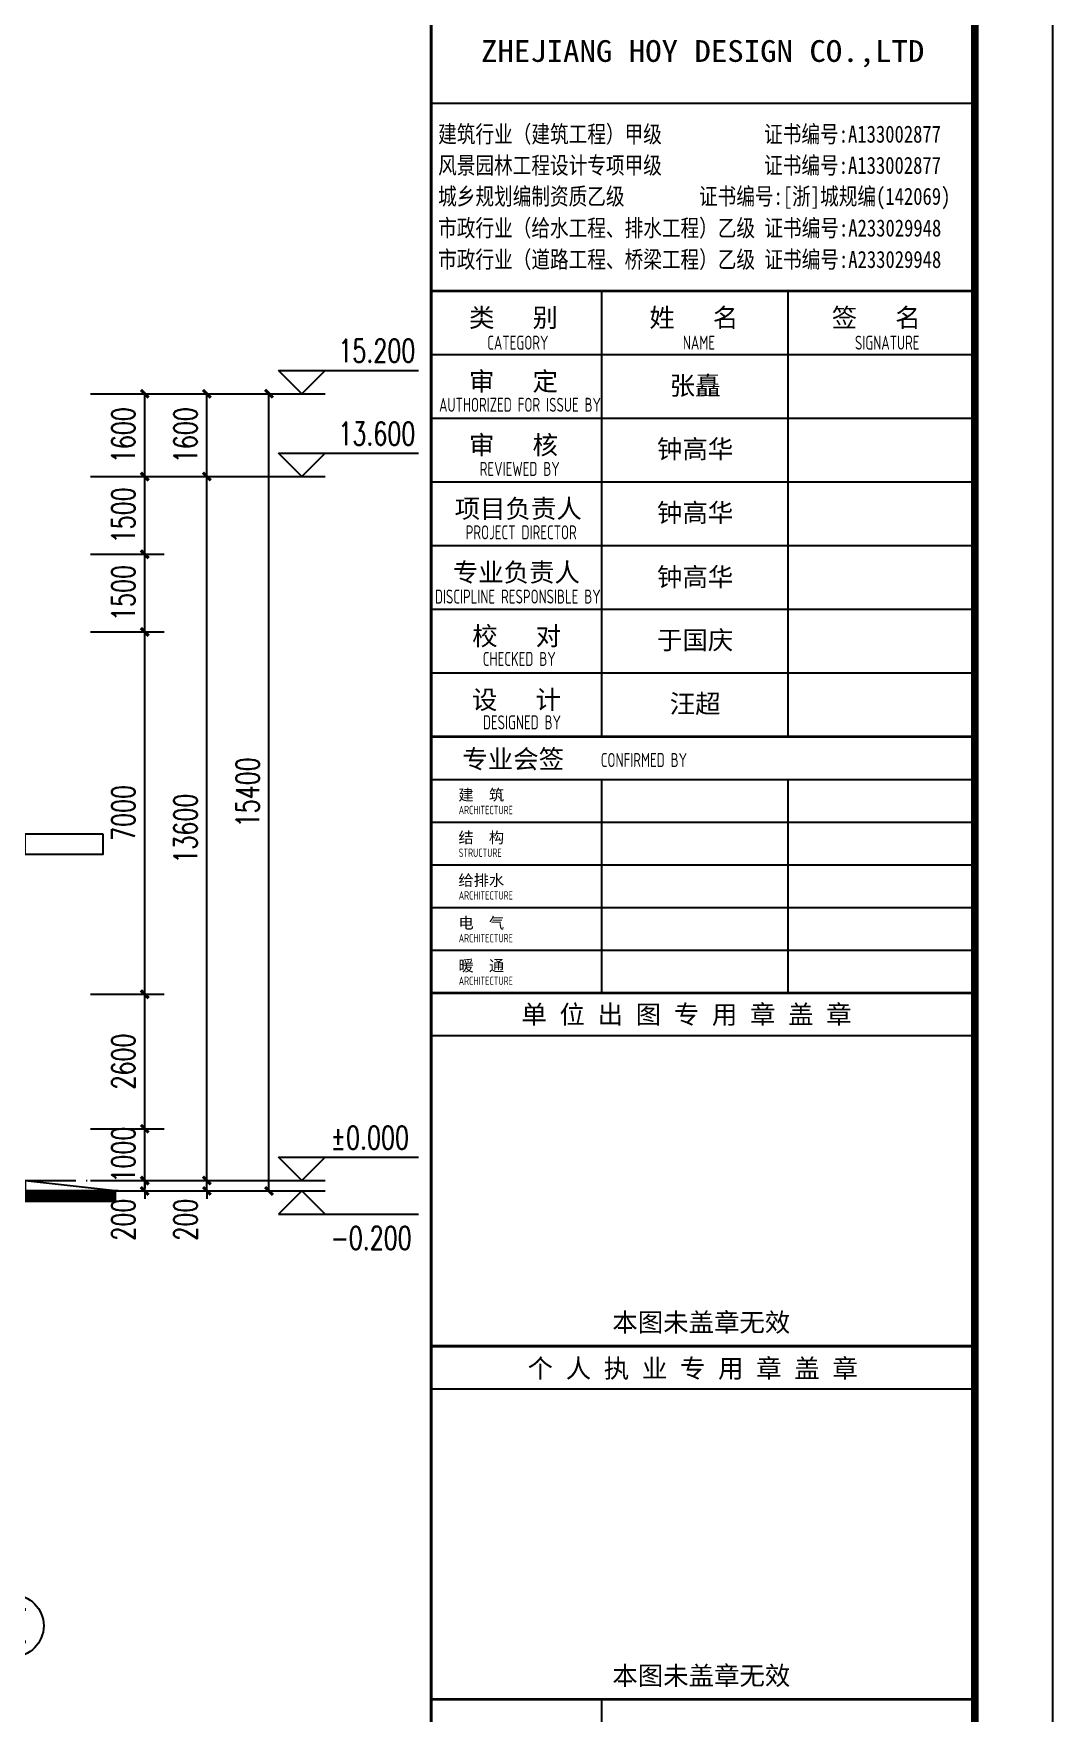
# Model space of a CAD drawing. Extents: x 1900113 to 2270874, y 17288394 to 17931430.
# Drawn here: x 2251197 to 2270874, y 17371349 to 17403800 of the extents above; entities that cross this region are included whole.
import ezdxf
from ezdxf.enums import TextEntityAlignment as Align

# ---------------------------------------------------------------- set-up
doc = ezdxf.new("R2010")
doc.units = 0
doc.header["$LTSCALE"] = 1000
doc.header["$MEASUREMENT"] = 0
doc.linetypes.add('DOTE', pattern=[2.42, 2, -0.2, 0.02, -0.2])
doc.layers.get('Defpoints').update_dxf_attribs({"color": 250})
for name, color, linetype in [('0 - 立面线', 7, 'Continuous'), ('AXIS_TEXT', 7, 'Continuous'), ('AXIS_外部', 171, 'Continuous'), ('DOTE', 1, 'DOTE'), ('PUB_DIM', 161, 'Continuous'), ('PUB_TEXT', 7, 'Continuous'), ('PUB_TITLE', 4, 'Continuous'), ('TK', 4, 'Continuous')]:
    doc.layers.add(name, color=color, linetype=linetype)
doc.styles.add('-宋体', font='', dxfattribs={"width": 0.8})
doc.styles.add('_TCH_AXIS', font='COMPLEX', dxfattribs={"bigfont": 'GBCBIG'})
doc.styles.add('_TCH_DIM', font='SIMPLEX', dxfattribs={"bigfont": 'GBCBIG'})
doc.styles.add('_TCH_DIM_T3', font='SIMPLEX', dxfattribs={"width": 0.705882, "bigfont": 'GBCBIG'})
doc.styles.add('COMPLEX', font='COMPLEX')
doc.styles.add('TSSD_REIN', font='tssdeng.shx', dxfattribs={"width": 0.7, "bigfont": 'tssdchn.shx'})
doc.styles.add('图签宋体', font='', dxfattribs={"height": 300})
doc.styles.add('图签黑体', font='simhei.ttf', dxfattribs={"height": 550})
doc.styles.get('-宋体').set_extended_font_data('SimSun')
doc.styles.get('图签宋体').set_extended_font_data('NSimSun')
doc.dimstyles.new('_TCH_ARCH&&150', dxfattribs={"dimtxt": 446.25, "dimasz": 150, "dimexe": 375, "dimexo": 450, "dimgap": 189.375, "dimtad": 1, "dimdec": 0, "dimzin": 0, "dimdsep": 46, "dimtxsty": '_TCH_DIM_T3', "dimblk": 'ARCHTICK', "dimcen": 0.09, "dimclrt": 7, "dimazin": 2, "dimtfac": 1, "dimtdec": 0, "dimtix": 1, "dimtmove": 2, "dimatfit": 3, "dimfxl": 0, "dimtolj": 1, "dimtzin": 0, "dimarcsym": 0})

# ---------------------------------------------------------------- blocks, each defined once
blk = doc.blocks.new('GeYuanFrame_10511414', base_point=(18.76, 4.34))
at = {"layer": 'PUB_TITLE'}
for points in [[(554.76, 235.14), (554.76, 292.54)], [(578.76, 235.14), (578.76, 292.54)], [(554.76, 202.14), (554.76, 229.64)], [(578.76, 202.14), (578.76, 229.64)], [(554.76, 14.34), (554.76, 111.14)]]:
    blk.add_lwpolyline(points, dxfattribs=at)
at = {"layer": 'TK'}
for p, q in [((532.76, 316.74), (602.76, 316.74)), ((532.76, 284.34), (602.76, 284.34)), ((532.76, 276.14), (602.76, 276.14)), ((532.76, 267.94), (602.76, 267.94)), ((532.76, 259.74), (602.76, 259.74)), ((532.76, 251.54), (602.76, 251.54)), ((532.76, 243.34), (602.76, 243.34)), ((532.76, 235.14), (602.76, 235.14)), ((532.76, 235.14), (602.76, 235.14))]:
    blk.add_line(p, q, dxfattribs=at)
for points in [[(18.76, 424.34), (612.76, 424.34), (612.76, 4.34), (18.76, 4.34), (18.76, 424.34)], [(532.76, 292.54), (602.76, 292.54)], [(532.76, 235.14), (602.76, 235.14)], [(532.76, 229.64), (602.76, 229.64)], [(532.76, 224.14), (602.76, 224.14)], [(532.76, 218.64), (602.76, 218.64)], [(532.76, 213.14), (602.76, 213.14)], [(532.76, 207.64), (602.76, 207.64)], [(532.76, 202.14), (602.76, 202.14)], [(532.76, 196.64), (602.76, 196.64)], [(532.76, 151.14), (602.76, 151.14)]]:
    blk.add_lwpolyline(points, dxfattribs=at)
at = {"layer": 'TK', "const_width": 1}
blk.add_lwpolyline([(602.76, 414.34), (43.76, 414.34), (43.76, 14.34), (602.76, 14.34)], close=True, dxfattribs=at)
at = {"layer": 'TK'}
for points, const_width in [([(532.76, 414.34), (532.76, 14.34)], 0.4), ([(532.76, 292.54), (602.76, 292.54)], 0.35), ([(532.76, 292.54), (602.76, 292.54)], 0.35), ([(532.76, 235.14), (602.76, 235.14)], 0.35), ([(532.76, 202.14), (602.76, 202.14)], 0.35), ([(532.76, 156.64), (602.76, 156.64)], 0.35), ([(532.76, 111.14), (602.76, 111.14)], 0.35)]:
    blk.add_lwpolyline(points, dxfattribs=dict(at, const_width=const_width))
at = {"layer": 'TK', "style": '图签黑体', "width": 1.11}
blk.add_text('ZHEJIANG HOY DESIGN CO.,LTD', height=2.8, dxfattribs=at).set_placement((567.73, 323.1), align=Align.MIDDLE)
at = {"layer": 'TK'}
for s, height, style, width, p in [('建筑行业（建筑工程）甲级           证书编号:A133002877', 2.2, '-宋体', 0.8, (533.67, 311.64)), ('风景园林工程设计专项甲级           证书编号:A133002877', 2.2, '-宋体', 0.8, (533.67, 307.62)), ('城乡规划编制资质乙级        证书编号:[浙]城规编(142069)', 2.2, '-宋体', 0.8, (533.67, 303.63)), ('市政行业（给水工程、排水工程）乙级 证书编号:A233029948', 2.2, '-宋体', 0.8, (533.67, 299.55)), ('市政行业（道路工程、桥梁工程）乙级 证书编号:A233029948', 2.2, '-宋体', 0.8, (533.67, 295.5)), ('CATEGORY', 1.8, 'TSSD_REIN', 0.7, (539.99, 284.98)), ('NAME', 1.8, 'TSSD_REIN', 0.7, (565.18, 284.98)), ('SIGNATURE', 1.8, 'TSSD_REIN', 0.7, (587.34, 284.98)), ('AUTHORIZED FOR ISSUE BY', 1.8, 'TSSD_REIN', 0.7, (533.79, 276.98)), ('REVIEWED BY', 1.8, 'TSSD_REIN', 0.7, (539.03, 268.72)), ('PROJECT DIRECTOR', 1.8, 'TSSD_REIN', 0.7, (537.22, 260.55)), ('DISCIPLINE RESPONSIBLE BY', 1.8, 'TSSD_REIN', 0.7, (533.25, 252.28)), ('CHECKED BY', 1.8, 'TSSD_REIN', 0.7, (539.42, 244.25)), ('DESIGNED BY', 1.8, 'TSSD_REIN', 0.7, (539.43, 236.08)), ('CONFIRMED BY', 1.8, 'TSSD_REIN', 0.7, (554.61, 231.23)), ('ARCHITECTURE', 1.08, 'TSSD_REIN', 0.7, (536.32, 225.15)), ('STRUCTURE', 1.08, 'TSSD_REIN', 0.7, (536.32, 219.65)), ('ARCHITECTURE', 1.08, 'TSSD_REIN', 0.7, (536.32, 214.15)), ('ARCHITECTURE', 1.08, 'TSSD_REIN', 0.7, (536.32, 208.65)), ('ARCHITECTURE', 1.08, 'TSSD_REIN', 0.7, (536.32, 203.15))]:
    blk.add_text(s, height=height, dxfattribs=dict(at, style=style, width=width)).set_placement(p)
at = {"layer": 'TK', "style": '图签宋体'}
for s, height, p in [('类   别', 2.4, (537.65, 287.9)), ('姓   名', 2.4, (560.87, 287.9)), ('签   名', 2.4, (584.35, 287.9)), ('审   定', 2.4, (537.65, 279.7)), ('审   核', 2.4, (537.65, 271.5)), ('项目负责人', 2.4, (535.8, 263.3)), ('专业负责人', 2.4, (535.56, 255.1)), ('校   对', 2.4, (538.06, 246.9)), ('设   计', 2.4, (538.03, 238.7)), ('专业会签', 2.4, (536.79, 231.05)), ('建  筑', 1.44, (536.28, 226.92)), ('结  构', 1.44, (536.28, 221.42)), ('给排水', 1.44, (536.28, 215.92)), ('电  气', 1.44, (536.28, 210.42)), ('暖  通', 1.44, (536.28, 204.92)), ('单 位 出 图 专 用 章 盖 章', 2.4, (544.39, 198.16)), ('本图未盖章无效', 2.4, (556.1, 158.51)), ('个 人 执 业 专 用 章 盖 章', 2.4, (545.19, 152.58)), ('本图未盖章无效', 2.4, (556.1, 113.01))]:
    blk.add_text(s, height=height, dxfattribs=at).set_placement(p)
at = {"layer": 'TK', "char_height": 2.4, "width": 24, "attachment_point": 5, "style": '图签宋体'}
for s, insert in [('张矗', (566.76, 280.21)), ('钟高华', (566.76, 272.04)), ('钟高华', (566.76, 263.84)), ('钟高华', (566.76, 255.57)), ('于国庆', (566.76, 247.44)), ('汪超', (566.76, 239.24))]:
    blk.add_mtext(s, dxfattribs=dict(at, insert=insert))
blk = doc.blocks.new('_ArchTick')
at = {"color": 0, "linetype": 'ByBlock', "const_width": 0.4}
blk.add_lwpolyline([(-0.5, -0.5), (0.5, 0.5)], dxfattribs=at)
blk = doc.blocks.new('*D149')
at = {"layer": 'Defpoints', "color": 0}
for p in [(2251843, 17381642), (2253343, 17381642), (2251843, 17381442)]:
    blk.add_point(p, dxfattribs=at)
at = {"layer": 'PUB_DIM', "color": 0, "lineweight": -2}
for p, q in [((2252293, 17381642), (2253718, 17381642)), ((2253343, 17381642), (2253343, 17381792)), ((2253343, 17381442), (2253343, 17381642)), ((2252293, 17381442), (2253718, 17381442)), ((2253343, 17381442), (2253343, 17381292))]:
    blk.add_line(p, q, dxfattribs=at)
at = {"layer": 'PUB_DIM', "color": 0, "lineweight": -2, "xscale": 150, "yscale": 150, "zscale": 150}
for p, rotation in [((2253343, 17381642), 270), ((2253343, 17381442), 90)]:
    blk.add_blockref('_ArchTick', p, dxfattribs=dict(at, rotation=rotation))
at = {"layer": 'PUB_DIM', "color": 7, "insert": (2252930, 17380887), "char_height": 446.2, "attachment_point": 5, "rotation": 90, "style": '_TCH_DIM_T3'}
blk.add_mtext('\\A1;200', dxfattribs=at)
blk = doc.blocks.new('*D150')
at = {"layer": 'Defpoints', "color": 0}
for p in [(2251843, 17382642), (2253343, 17382642), (2251843, 17381642)]:
    blk.add_point(p, dxfattribs=at)
at = {"layer": 'PUB_DIM', "color": 0, "lineweight": -2}
for p, q in [((2252293, 17382642), (2253718, 17382642)), ((2253343, 17382642), (2253343, 17382792)), ((2253343, 17381642), (2253343, 17382642)), ((2252293, 17381642), (2253718, 17381642)), ((2253343, 17381642), (2253343, 17381492))]:
    blk.add_line(p, q, dxfattribs=at)
at = {"layer": 'PUB_DIM', "color": 0, "lineweight": -2, "xscale": 150, "yscale": 150, "zscale": 150}
for p, rotation in [((2253343, 17382642), 270), ((2253343, 17381642), 90)]:
    blk.add_blockref('_ArchTick', p, dxfattribs=dict(at, rotation=rotation))
at = {"layer": 'PUB_DIM', "color": 7, "insert": (2252930, 17382142), "char_height": 446.2, "attachment_point": 5, "rotation": 90, "style": '_TCH_DIM_T3'}
blk.add_mtext('\\A1;1000', dxfattribs=at)
blk = doc.blocks.new('*D151')
at = {"layer": 'Defpoints', "color": 0}
for p in [(2251843, 17385242), (2253343, 17385242), (2251843, 17382642)]:
    blk.add_point(p, dxfattribs=at)
at = {"layer": 'PUB_DIM', "color": 0, "lineweight": -2}
for p, q in [((2252293, 17385242), (2253718, 17385242)), ((2253343, 17382642), (2253343, 17385242)), ((2252293, 17382642), (2253718, 17382642))]:
    blk.add_line(p, q, dxfattribs=at)
at = {"layer": 'PUB_DIM', "color": 0, "lineweight": -2, "xscale": 150, "yscale": 150, "zscale": 150}
for p, rotation in [((2253343, 17385242), 90), ((2253343, 17382642), 270)]:
    blk.add_blockref('_ArchTick', p, dxfattribs=dict(at, rotation=rotation))
at = {"layer": 'PUB_DIM', "color": 7, "insert": (2252930, 17383942), "char_height": 446.2, "attachment_point": 5, "rotation": 90, "style": '_TCH_DIM_T3'}
blk.add_mtext('\\A1;2600', dxfattribs=at)
blk = doc.blocks.new('*D152')
at = {"layer": 'Defpoints', "color": 0}
for p in [(2251843, 17392242), (2253343, 17392242), (2251843, 17385242)]:
    blk.add_point(p, dxfattribs=at)
at = {"layer": 'PUB_DIM', "color": 0, "lineweight": -2}
for p, q in [((2252293, 17392242), (2253718, 17392242)), ((2253343, 17385242), (2253343, 17392242)), ((2252293, 17385242), (2253718, 17385242))]:
    blk.add_line(p, q, dxfattribs=at)
at = {"layer": 'PUB_DIM', "color": 0, "lineweight": -2, "xscale": 150, "yscale": 150, "zscale": 150}
for p, rotation in [((2253343, 17392242), 90), ((2253343, 17385242), 270)]:
    blk.add_blockref('_ArchTick', p, dxfattribs=dict(at, rotation=rotation))
at = {"layer": 'PUB_DIM', "color": 7, "insert": (2252930, 17388742), "char_height": 446.2, "attachment_point": 5, "rotation": 90, "style": '_TCH_DIM_T3'}
blk.add_mtext('\\A1;7000', dxfattribs=at)
blk = doc.blocks.new('*D153')
at = {"layer": 'Defpoints', "color": 0}
for p in [(2251843, 17393742), (2253343, 17393742), (2251843, 17392242)]:
    blk.add_point(p, dxfattribs=at)
at = {"layer": 'PUB_DIM', "color": 0, "lineweight": -2}
for p, q in [((2252293, 17393742), (2253718, 17393742)), ((2253343, 17392242), (2253343, 17393742)), ((2252293, 17392242), (2253718, 17392242))]:
    blk.add_line(p, q, dxfattribs=at)
at = {"layer": 'PUB_DIM', "color": 0, "lineweight": -2, "xscale": 150, "yscale": 150, "zscale": 150}
for p, rotation in [((2253343, 17393742), 90), ((2253343, 17392242), 270)]:
    blk.add_blockref('_ArchTick', p, dxfattribs=dict(at, rotation=rotation))
at = {"layer": 'PUB_DIM', "color": 7, "insert": (2252930, 17392992), "char_height": 446.2, "attachment_point": 5, "rotation": 90, "style": '_TCH_DIM_T3'}
blk.add_mtext('\\A1;1500', dxfattribs=at)
blk = doc.blocks.new('*D154')
at = {"layer": 'Defpoints', "color": 0}
for p in [(2251843, 17395242), (2253343, 17395242), (2251843, 17393742)]:
    blk.add_point(p, dxfattribs=at)
at = {"layer": 'PUB_DIM', "color": 0, "lineweight": -2}
for p, q in [((2252293, 17395242), (2253718, 17395242)), ((2253343, 17393742), (2253343, 17395242)), ((2252293, 17393742), (2253718, 17393742))]:
    blk.add_line(p, q, dxfattribs=at)
at = {"layer": 'PUB_DIM', "color": 0, "lineweight": -2, "xscale": 150, "yscale": 150, "zscale": 150}
for p, rotation in [((2253343, 17395242), 90), ((2253343, 17393742), 270)]:
    blk.add_blockref('_ArchTick', p, dxfattribs=dict(at, rotation=rotation))
at = {"layer": 'PUB_DIM', "color": 7, "insert": (2252930, 17394492), "char_height": 446.2, "attachment_point": 5, "rotation": 90, "style": '_TCH_DIM_T3'}
blk.add_mtext('\\A1;1500', dxfattribs=at)
blk = doc.blocks.new('*D155')
at = {"layer": 'Defpoints', "color": 0}
for p in [(2251843, 17396842), (2253343, 17396842), (2251843, 17395242)]:
    blk.add_point(p, dxfattribs=at)
at = {"layer": 'PUB_DIM', "color": 0, "lineweight": -2}
for p, q in [((2252293, 17396842), (2253718, 17396842)), ((2253343, 17395242), (2253343, 17396842)), ((2252293, 17395242), (2253718, 17395242))]:
    blk.add_line(p, q, dxfattribs=at)
at = {"layer": 'PUB_DIM', "color": 0, "lineweight": -2, "xscale": 150, "yscale": 150, "zscale": 150}
for p, rotation in [((2253343, 17396842), 90), ((2253343, 17395242), 270)]:
    blk.add_blockref('_ArchTick', p, dxfattribs=dict(at, rotation=rotation))
at = {"layer": 'PUB_DIM', "color": 7, "insert": (2252930, 17396042), "char_height": 446.2, "attachment_point": 5, "rotation": 90, "style": '_TCH_DIM_T3'}
blk.add_mtext('\\A1;1600', dxfattribs=at)
blk = doc.blocks.new('*D156')
at = {"layer": 'Defpoints', "color": 0}
for p in [(2251843, 17396842), (2255743, 17396842), (2251843, 17381442)]:
    blk.add_point(p, dxfattribs=at)
at = {"layer": 'PUB_DIM', "color": 0, "lineweight": -2}
for p, q in [((2252293, 17396842), (2256118, 17396842)), ((2255743, 17381442), (2255743, 17396842)), ((2252293, 17381442), (2256118, 17381442))]:
    blk.add_line(p, q, dxfattribs=at)
at = {"layer": 'PUB_DIM', "color": 0, "lineweight": -2, "xscale": 150, "yscale": 150, "zscale": 150}
for p, rotation in [((2255743, 17396842), 90), ((2255743, 17381442), 270)]:
    blk.add_blockref('_ArchTick', p, dxfattribs=dict(at, rotation=rotation))
at = {"layer": 'PUB_DIM', "color": 7, "insert": (2255330, 17389142), "char_height": 446.2, "attachment_point": 5, "rotation": 90, "style": '_TCH_DIM_T3'}
blk.add_mtext('\\A1;15400', dxfattribs=at)
blk = doc.blocks.new('*D157')
at = {"layer": 'Defpoints', "color": 0}
for p in [(2251843, 17381642), (2254543, 17381642), (2251843, 17381442)]:
    blk.add_point(p, dxfattribs=at)
at = {"layer": 'PUB_DIM', "color": 0, "lineweight": -2}
for p, q in [((2252293, 17381642), (2254918, 17381642)), ((2254543, 17381642), (2254543, 17381792)), ((2254543, 17381442), (2254543, 17381642)), ((2252293, 17381442), (2254918, 17381442)), ((2254543, 17381442), (2254543, 17381292))]:
    blk.add_line(p, q, dxfattribs=at)
at = {"layer": 'PUB_DIM', "color": 0, "lineweight": -2, "xscale": 150, "yscale": 150, "zscale": 150}
for p, rotation in [((2254543, 17381642), 270), ((2254543, 17381442), 90)]:
    blk.add_blockref('_ArchTick', p, dxfattribs=dict(at, rotation=rotation))
at = {"layer": 'PUB_DIM', "color": 7, "insert": (2254130, 17380887), "char_height": 446.2, "attachment_point": 5, "rotation": 90, "style": '_TCH_DIM_T3'}
blk.add_mtext('\\A1;200', dxfattribs=at)
blk = doc.blocks.new('*D158')
at = {"layer": 'Defpoints', "color": 0}
for p in [(2251843, 17395242), (2254543, 17395242), (2251843, 17381642)]:
    blk.add_point(p, dxfattribs=at)
at = {"layer": 'PUB_DIM', "color": 0, "lineweight": -2}
for p, q in [((2252293, 17395242), (2254918, 17395242)), ((2254543, 17381642), (2254543, 17395242)), ((2252293, 17381642), (2254918, 17381642))]:
    blk.add_line(p, q, dxfattribs=at)
at = {"layer": 'PUB_DIM', "color": 0, "lineweight": -2, "xscale": 150, "yscale": 150, "zscale": 150}
for p, rotation in [((2254543, 17395242), 90), ((2254543, 17381642), 270)]:
    blk.add_blockref('_ArchTick', p, dxfattribs=dict(at, rotation=rotation))
at = {"layer": 'PUB_DIM', "color": 7, "insert": (2254130, 17388442), "char_height": 446.2, "attachment_point": 5, "rotation": 90, "style": '_TCH_DIM_T3'}
blk.add_mtext('\\A1;13600', dxfattribs=at)
blk = doc.blocks.new('*D159')
at = {"layer": 'Defpoints', "color": 0}
for p in [(2251843, 17396842), (2254543, 17396842), (2251843, 17395242)]:
    blk.add_point(p, dxfattribs=at)
at = {"layer": 'PUB_DIM', "color": 0, "lineweight": -2}
for p, q in [((2252293, 17396842), (2254918, 17396842)), ((2254543, 17395242), (2254543, 17396842)), ((2252293, 17395242), (2254918, 17395242))]:
    blk.add_line(p, q, dxfattribs=at)
at = {"layer": 'PUB_DIM', "color": 0, "lineweight": -2, "xscale": 150, "yscale": 150, "zscale": 150}
for p, rotation in [((2254543, 17396842), 90), ((2254543, 17395242), 270)]:
    blk.add_blockref('_ArchTick', p, dxfattribs=dict(at, rotation=rotation))
at = {"layer": 'PUB_DIM', "color": 7, "insert": (2254130, 17396042), "char_height": 446.2, "attachment_point": 5, "rotation": 90, "style": '_TCH_DIM_T3'}
blk.add_mtext('\\A1;1600', dxfattribs=at)
blk = doc.blocks.new('_AXISO')
blk.add_circle((0, 0), 0.5)
at = {"layer": 'AXIS_TEXT', "style": 'COMPLEX', "width": 1.041667}
blk.add_attdef('A', text='', height=0.56, dxfattribs=at).set_placement((-0.25, -0.28), (0.25, -0.28), align=Align.FIT)

msp = doc.modelspace()

# ---------------------------------------------------------------- linework, layer by layer
at = {"const_width": 200}
msp.add_lwpolyline([(2191954.8, 17381541.9), (2250932.5, 17381541.9), (2250932.5, 17381341.9), (2252792.5, 17381341.9)], dxfattribs=at)
for points in [[(2191954.8, 17381641.9), (2251032.5, 17381641.9), (2251032.5, 17381441.9), (2252792.5, 17381441.9)], [(2191954.8, 17381441.9), (2250832.5, 17381441.9), (2250832.5, 17381241.9), (2252792.5, 17381241.9)]]:
    msp.add_lwpolyline(points)
msp.add_lwpolyline([(2252832.5, 17381441.9), (2251032.5, 17381441.9), (2251032.5, 17381641.9)], close=True)
at = {"layer": '0 - 立面线'}
msp.add_lwpolyline([(2252532.5, 17388341.9), (2252532.5, 17387941.9), (2251032.5, 17387941.9), (2251032.5, 17388341.9)], close=True, dxfattribs=at)
at = {"layer": 'DOTE'}
msp.add_line((2191933.2, 17381641.9), (2255340, 17381641.9), dxfattribs=at)
at = {"layer": 'PUB_DIM'}
for p, q in [((2256378.9, 17396841.9), (2255928.9, 17397291.9)), ((2255928.9, 17397291.9), (2258628.9, 17397291.9)), ((2256378.9, 17396841.9), (2256828.9, 17397291.9)), ((2254917.5, 17396841.9), (2256828.9, 17396841.9)), ((2256378.9, 17395241.9), (2255928.9, 17395691.9)), ((2255928.9, 17395691.9), (2258628.9, 17395691.9)), ((2256378.9, 17395241.9), (2256828.9, 17395691.9)), ((2254917.5, 17395241.9), (2256828.9, 17395241.9)), ((2256378.9, 17381641.9), (2255928.9, 17382091.9)), ((2255928.9, 17382091.9), (2258628.9, 17382091.9)), ((2256378.9, 17381641.9), (2256828.9, 17382091.9)), ((2254917.5, 17381641.9), (2256828.9, 17381641.9)), ((2255328.9, 17381441.9), (2256828.9, 17381441.9)), ((2256378.9, 17381441.9), (2255928.9, 17380991.9)), ((2256378.9, 17381441.9), (2256828.9, 17380991.9)), ((2255928.9, 17380991.9), (2258628.9, 17380991.9))]:
    msp.add_line(p, q, dxfattribs=at)

# ---------------------------------------------------------------- block references
at = {"xscale": 150, "yscale": 150, "zscale": 150}
msp.add_blockref('GeYuanFrame_10511414', (2181773.5, 17355598), dxfattribs=at)
at = {"layer": 'AXIS_外部'}
ref = msp.add_blockref('_AXISO', (2250792.5, 17373041.9), dxfattribs=dict(at, xscale=1200, yscale=1200, zscale=1200))
ref.add_attrib('A', 'K', dxfattribs={"layer": 'AXIS_TEXT', "height": 622.9, "style": '_TCH_AXIS'}).set_placement((2250510.7, 17372730.4), (2251074.3, 17372730.4), align=Align.FIT)

# ---------------------------------------------------------------- texts
at = {"layer": 'PUB_TEXT', "style": '_TCH_DIM', "width": 0.705882}
for s, p in [('15.200', (2257083.9, 17397449.4)), ('13.600', (2257083.9, 17395849.4)), ('%%P0.000', (2256933.9, 17382249.4)), ('-0.200', (2256933.9, 17380309.4))]:
    msp.add_text(s, height=446.25, dxfattribs=at).set_placement(p)

# ---------------------------------------------------------------- dimensions: what is measured, and where the dimension line sits
at = {"layer": 'PUB_DIM'}
for p1, p2, distance, picture, middle in [((2251842.5, 17395241.9), (2251842.5, 17396841.9), -1500, '*D155', (2252930, 17396041.9)), ((2251842.5, 17381441.9), (2251842.5, 17396841.9), -3900, '*D156', (2255330, 17389141.9)), ((2251842.5, 17395241.9), (2251842.5, 17396841.9), -2700, '*D159', (2254130, 17396041.9)), ((2251842.5, 17393741.9), (2251842.5, 17395241.9), -1500, '*D154', (2252930, 17394491.9)), ((2251842.5, 17381641.9), (2251842.5, 17395241.9), -2700, '*D158', (2254130, 17388441.9)), ((2251842.5, 17392241.9), (2251842.5, 17393741.9), -1500, '*D153', (2252930, 17392991.9)), ((2251842.5, 17385241.9), (2251842.5, 17392241.9), -1500, '*D152', (2252930, 17388741.9)), ((2251842.5, 17382641.9), (2251842.5, 17385241.9), -1500, '*D151', (2252930, 17383941.9)), ((2251842.5, 17381641.9), (2251842.5, 17382641.9), -1500, '*D150', (2252930, 17382141.9))]:
    dim = msp.add_aligned_dim(p1=p1, p2=p2, distance=distance, dimstyle='_TCH_ARCH&&150', dxfattribs=at)
    dim.commit()
    dim.dimension.update_dxf_attribs({"geometry": picture, "text_midpoint": middle})
for base, picture, middle in [((2253342.5, 17381641.9), '*D149', (2252930, 17380886.9)), ((2254542.5, 17381641.9), '*D157', (2254130, 17380886.9))]:
    dim = msp.add_linear_dim(base=base, p1=(2251842.5, 17381441.9), p2=(2251842.5, 17381641.9), angle=90, dimstyle='_TCH_ARCH&&150', dxfattribs=at)
    dim.commit()
    dim.dimension.update_dxf_attribs({"geometry": picture, "text_midpoint": middle, "dimtype": 129})

doc.saveas('drawing.dxf')
